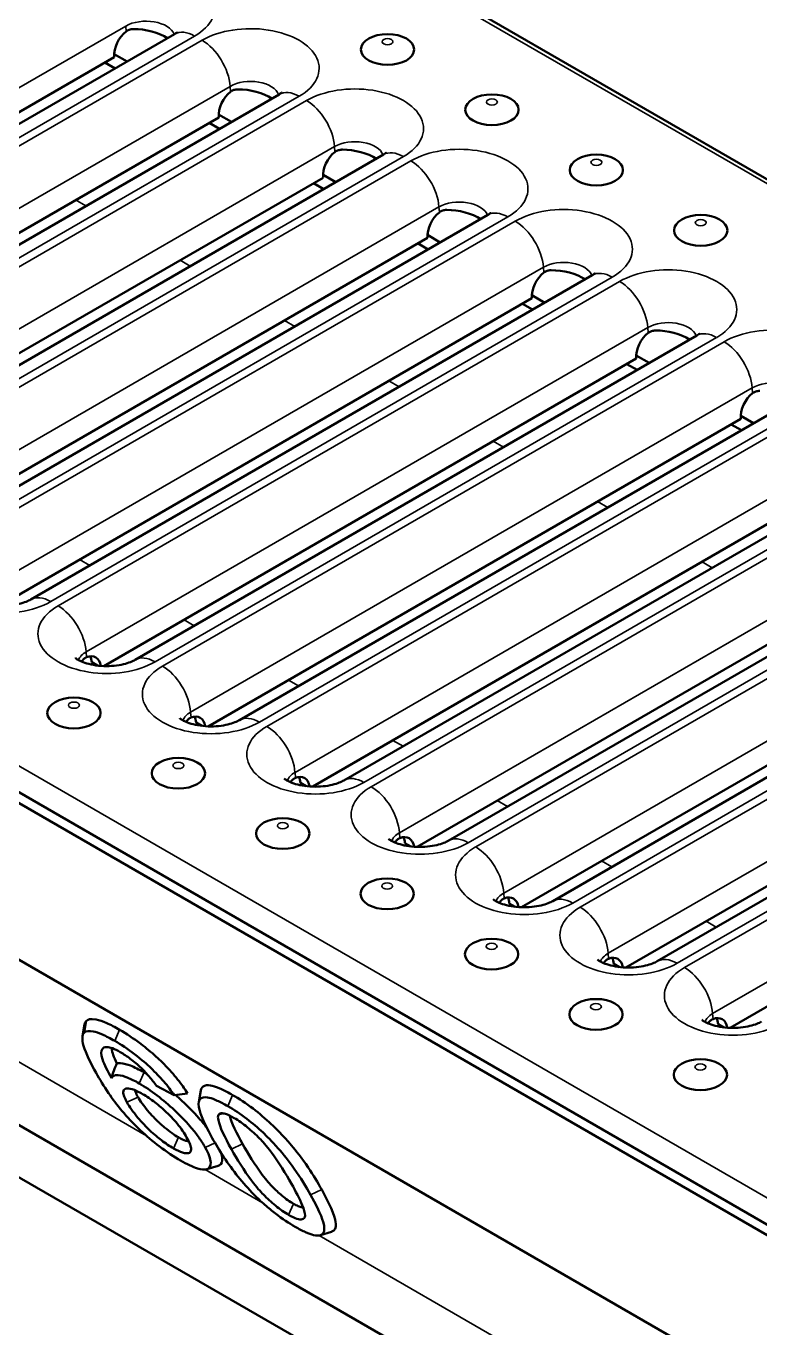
# Model space of a CAD drawing. Header units: millimetres. Extents: x 0 to 2181, y -65 to 1050.
# Drawn here: x 276.8 to 311.2, y 146.8 to 207.8 of the extents above; entities that cross this region are included whole.
import ezdxf

# ---------------------------------------------------------------- set-up
doc = ezdxf.new("R2010")
doc.units = ezdxf.units.MM
doc.header["$LTSCALE"] = 2.5
doc.layers.add('Sichtbar (ISO)', color=7, linetype='Continuous', lineweight=50)
doc.layers.add('Sichtbar schmal (ISO)', color=7, linetype='Continuous', lineweight=35)

msp = doc.modelspace()

# ---------------------------------------------------------------- linework, layer by layer
at = {"layer": 'Sichtbar (ISO)'}
for p, q in [((113.545, 314.953), (466.744, 111.033)), ((71.731, 290.09), (424.93, 86.17)), ((71.248, 289.865), (424.801, 85.741)), ((128.17, 249.653), (367.879, 111.257)), ((133.549, 238.79), (367.879, 103.5)), ((133.549, 236.341), (367.879, 101.051)), ((283.745, 207.454), (257.406, 192.247)), ((280.914, 206.374), (255.942, 191.956)), ((281.514, 206.166), (280.913, 206.513)), ((280.949, 205.84), (280.469, 206.117)), ((288.642, 204.627), (262.302, 189.42)), ((285.81, 203.546), (260.839, 189.129)), ((285.845, 203.012), (285.365, 203.29)), ((286.411, 203.339), (285.809, 203.686)), ((293.539, 201.8), (267.199, 186.593)), ((291.307, 200.512), (290.706, 200.859)), ((290.707, 200.719), (265.735, 186.302)), ((290.742, 200.185), (290.262, 200.462)), ((298.436, 198.973), (272.096, 183.766)), ((295.604, 197.892), (270.632, 183.475)), ((296.204, 197.685), (295.603, 198.032)), ((295.639, 197.358), (295.159, 197.635)), ((303.332, 196.146), (276.993, 180.939)), ((300.5, 195.065), (275.529, 180.648)), ((300.535, 194.531), (300.055, 194.808)), ((301.101, 194.857), (300.5, 195.205)), ((308.229, 193.319), (281.889, 178.112)), ((305.997, 192.03), (305.396, 192.377)), ((305.397, 192.238), (280.426, 177.821)), ((305.432, 191.704), (304.952, 191.981)), ((313.126, 190.492), (286.786, 175.284)), ((310.294, 189.411), (285.322, 174.994)), ((310.894, 189.203), (310.293, 189.55)), ((310.329, 188.877), (309.849, 189.154)), ((318.022, 187.665), (291.683, 172.457)), ((315.191, 186.584), (290.219, 172.166)), ((322.919, 184.837), (296.579, 169.63)), ((320.087, 183.757), (295.116, 169.339)), ((327.816, 182.01), (301.476, 166.803)), ((324.984, 180.93), (300.012, 166.512)), ((332.713, 179.183), (306.373, 163.976)), ((280.125, 177.843), (279.853, 178)), ((329.881, 178.102), (304.909, 163.685)), ((334.777, 175.275), (309.806, 160.858)), ((285.021, 175.016), (284.75, 175.173)), ((289.918, 172.189), (289.647, 172.346)), ((294.815, 169.362), (294.543, 169.519)), ((299.712, 166.535), (299.44, 166.692)), ((304.608, 163.708), (304.337, 163.865)), ((279.421, 160.465), (279.516, 161.007)), ((309.505, 160.881), (309.234, 161.037)), ((282.888, 158.145), (283.72, 157.702)), ((284.349, 157.786), (283.72, 157.702)), ((284.876, 157.372), (284.971, 157.913)), ((285.785, 154.392), (285.261, 154.226)), ((291.104, 151.296), (290.58, 151.131))]:
    msp.add_line(p, q, dxfattribs=at)
for centre, major_axis, ratio, start_param, end_param in [((281.621, 206.782), (0.427, 0.906), 0.625236, 0.858781, 2.30425), ((282.382, 207.105), (1.329, -0.278), 0.38606, 0.768439, 2.089253), ((286.517, 203.955), (0.427, 0.906), 0.625236, 0.858781, 2.30425), ((287.279, 204.278), (1.329, -0.278), 0.38606, 0.768439, 2.089253), ((291.414, 201.128), (0.427, 0.906), 0.625236, 0.858781, 2.30425), ((292.176, 201.451), (1.329, -0.278), 0.38606, 0.768439, 2.089253), ((296.311, 198.3), (0.427, 0.906), 0.625236, 0.858781, 2.30425), ((297.072, 198.624), (1.329, -0.278), 0.38606, 0.768439, 2.089253), ((301.208, 195.473), (0.427, 0.906), 0.625236, 0.858781, 2.30425), ((301.969, 195.797), (1.329, -0.278), 0.38606, 0.768439, 2.089253), ((306.866, 192.97), (1.329, -0.278), 0.38606, 0.768439, 2.089253), ((306.104, 192.646), (0.427, 0.906), 0.625236, 0.858781, 2.30425), ((311.001, 189.819), (0.427, 0.906), 0.625236, 0.858781, 2.30425), ((279.588, 177.337), (-0.427, -0.906), 0.625236, 2.404136, 3.749718), ((279.146, 177.592), (0.427, 0.906), 0.625236, 5.445842, 5.813139), ((284.484, 174.51), (-0.427, -0.906), 0.625236, 2.404136, 3.749718), ((284.043, 174.765), (0.427, 0.906), 0.625236, 5.445842, 5.813139), ((289.381, 171.683), (-0.427, -0.906), 0.625236, 2.404136, 3.749718), ((288.94, 171.938), (0.427, 0.906), 0.625236, 5.445842, 5.813139), ((294.278, 168.856), (-0.427, -0.906), 0.625236, 2.404136, 3.749718), ((293.836, 169.111), (0.427, 0.906), 0.625236, 5.445842, 5.813139), ((299.175, 166.028), (-0.427, -0.906), 0.625236, 2.404136, 3.749718), ((298.733, 166.283), (0.427, 0.906), 0.625236, 5.445842, 5.813139), ((304.071, 163.201), (-0.427, -0.906), 0.625236, 2.404136, 3.749718), ((303.63, 163.456), (0.427, 0.906), 0.625236, 5.445842, 5.813139), ((308.968, 160.374), (-0.427, -0.906), 0.625236, 2.404136, 3.749718), ((308.527, 160.629), (0.427, 0.906), 0.625236, 5.445842, 5.813139)]:
    msp.add_ellipse(centre, major_axis=major_axis, ratio=ratio, start_param=start_param, end_param=end_param, dxfattribs=at)
for centre in [(293.73, 206.731), (298.627, 203.904), (303.523, 201.077), (308.42, 198.249), (279.022, 175.622), (283.919, 172.795), (288.816, 169.968), (293.712, 167.141), (298.609, 164.314), (303.506, 161.487), (308.402, 158.66)]:
    msp.add_ellipse(centre, major_axis=(1.25, 0), ratio=0.57735, dxfattribs=at)
for points, knots in [([(281.471, 207.576), (281.502, 207.599), (281.535, 207.619), (281.626, 207.661), (281.688, 207.678), (281.773, 207.687), (281.795, 207.688), (281.817, 207.689)], [0.30707681, 0.30707681, 0.30707681, 0.30707681, 0.33370168, 0.33370168, 0.37738379, 0.37738379, 0.39202381, 0.39202381, 0.39202381, 0.39202381]), ([(283.87, 207.542), (283.87, 207.542), (283.87, 207.542), (283.869, 207.542), (283.86, 207.532), (283.819, 207.5), (283.787, 207.479), (283.745, 207.454)], [5.9925471, 5.9925471, 5.9925471, 5.9925471, 5.9937874, 5.9937874, 6.1384863, 6.1384863, 6.2831853, 6.2831853, 6.2831853, 6.2831853]), ([(286.368, 204.749), (286.372, 204.753), (286.377, 204.756), (286.387, 204.763), (286.393, 204.767), (286.408, 204.776), (286.417, 204.782), (286.446, 204.798), (286.466, 204.808), (286.54, 204.839), (286.597, 204.852), (286.674, 204.86), (286.694, 204.861), (286.714, 204.861)], [0, 0, 0, 0, 0.00408074, 0.00408074, 0.00866605, 0.00866605, 0.01635188, 0.01635188, 0.03189008, 0.03189008, 0.07280019, 0.07280019, 0.08630397, 0.08630397, 0.08630397, 0.08630397]), ([(288.766, 204.715), (288.766, 204.715), (288.766, 204.715), (288.766, 204.715), (288.757, 204.705), (288.715, 204.673), (288.684, 204.651), (288.642, 204.627)], [5.9925471, 5.9925471, 5.9925471, 5.9925471, 5.9937874, 5.9937874, 6.1384863, 6.1384863, 6.2831853, 6.2831853, 6.2831853, 6.2831853]), ([(291.264, 201.922), (291.269, 201.926), (291.274, 201.929), (291.284, 201.936), (291.29, 201.94), (291.304, 201.949), (291.314, 201.955), (291.343, 201.971), (291.362, 201.981), (291.437, 202.012), (291.493, 202.025), (291.571, 202.033), (291.591, 202.034), (291.61, 202.034)], [0, 0, 0, 0, 0.00408074, 0.00408074, 0.00866605, 0.00866605, 0.01635188, 0.01635188, 0.03189008, 0.03189008, 0.07280019, 0.07280019, 0.08630397, 0.08630397, 0.08630397, 0.08630397]), ([(293.663, 201.888), (293.663, 201.888), (293.663, 201.888), (293.663, 201.888), (293.653, 201.878), (293.612, 201.846), (293.581, 201.824), (293.539, 201.8)], [5.9925471, 5.9925471, 5.9925471, 5.9925471, 5.9937874, 5.9937874, 6.1384863, 6.1384863, 6.2831853, 6.2831853, 6.2831853, 6.2831853]), ([(296.161, 199.095), (296.166, 199.098), (296.171, 199.102), (296.181, 199.109), (296.186, 199.113), (296.201, 199.122), (296.21, 199.128), (296.239, 199.144), (296.259, 199.154), (296.333, 199.184), (296.39, 199.198), (296.468, 199.206), (296.487, 199.207), (296.507, 199.207)], [0, 0, 0, 0, 0.00408074, 0.00408074, 0.00866605, 0.00866605, 0.01635188, 0.01635188, 0.03189008, 0.03189008, 0.07280019, 0.07280019, 0.08630397, 0.08630397, 0.08630397, 0.08630397]), ([(298.56, 199.061), (298.56, 199.061), (298.56, 199.061), (298.56, 199.061), (298.55, 199.051), (298.509, 199.019), (298.477, 198.997), (298.436, 198.973)], [5.9925471, 5.9925471, 5.9925471, 5.9925471, 5.9937874, 5.9937874, 6.1384863, 6.1384863, 6.2831853, 6.2831853, 6.2831853, 6.2831853]), ([(301.058, 196.268), (301.063, 196.271), (301.067, 196.275), (301.078, 196.282), (301.083, 196.285), (301.098, 196.295), (301.107, 196.301), (301.136, 196.317), (301.156, 196.326), (301.23, 196.357), (301.287, 196.371), (301.365, 196.379), (301.384, 196.38), (301.404, 196.38)], [0, 0, 0, 0, 0.00408074, 0.00408074, 0.00866605, 0.00866605, 0.01635188, 0.01635188, 0.03189008, 0.03189008, 0.07280019, 0.07280019, 0.08630397, 0.08630397, 0.08630397, 0.08630397]), ([(303.456, 196.234), (303.456, 196.234), (303.456, 196.234), (303.456, 196.234), (303.447, 196.224), (303.406, 196.192), (303.374, 196.17), (303.332, 196.146)], [5.9925471, 5.9925471, 5.9925471, 5.9925471, 5.9937874, 5.9937874, 6.1384863, 6.1384863, 6.2831853, 6.2831853, 6.2831853, 6.2831853]), ([(305.955, 193.441), (305.959, 193.444), (305.964, 193.448), (305.974, 193.455), (305.98, 193.458), (305.994, 193.468), (306.004, 193.473), (306.033, 193.49), (306.053, 193.499), (306.127, 193.53), (306.183, 193.544), (306.261, 193.552), (306.281, 193.553), (306.3, 193.553)], [0, 0, 0, 0, 0.00408074, 0.00408074, 0.00866605, 0.00866605, 0.01635188, 0.01635188, 0.03189008, 0.03189008, 0.07280019, 0.07280019, 0.08630397, 0.08630397, 0.08630397, 0.08630397]), ([(308.353, 193.407), (308.353, 193.407), (308.353, 193.407), (308.353, 193.407), (308.343, 193.397), (308.302, 193.365), (308.271, 193.343), (308.229, 193.319)], [5.9925471, 5.9925471, 5.9925471, 5.9925471, 5.9937874, 5.9937874, 6.1384863, 6.1384863, 6.2831853, 6.2831853, 6.2831853, 6.2831853]), ([(310.851, 190.614), (310.856, 190.617), (310.861, 190.621), (310.871, 190.628), (310.876, 190.631), (310.891, 190.641), (310.901, 190.646), (310.929, 190.663), (310.949, 190.672), (311.023, 190.703), (311.08, 190.717), (311.158, 190.725), (311.178, 190.726), (311.197, 190.726)], [0, 0, 0, 0, 0.00408074, 0.00408074, 0.00866605, 0.00866605, 0.01635188, 0.01635188, 0.03189008, 0.03189008, 0.07280019, 0.07280019, 0.08630397, 0.08630397, 0.08630397, 0.08630397]), ([(276.993, 180.939), (276.938, 180.907), (276.865, 180.871), (276.683, 180.8), (276.571, 180.765), (276.315, 180.703), (276.167, 180.679), (275.854, 180.647), (275.686, 180.642), (275.355, 180.654), (275.19, 180.672), (274.89, 180.725), (274.754, 180.76), (274.527, 180.835), (274.435, 180.876), (274.298, 180.947), (274.251, 180.979), (274.202, 181.016), (274.192, 181.027), (274.192, 181.027)], [0, 0, 0, 0, 0.189046, 0.189046, 0.393778, 0.393778, 0.61517, 0.61517, 0.847919, 0.847919, 1.083014, 1.083014, 1.310252, 1.310252, 1.521235, 1.521235, 1.713942, 1.713942, 1.861435, 1.861435, 1.861435, 1.861435]), ([(281.889, 178.112), (281.834, 178.08), (281.762, 178.044), (281.58, 177.973), (281.468, 177.937), (281.211, 177.876), (281.064, 177.851), (280.75, 177.82), (280.583, 177.815), (280.251, 177.827), (280.087, 177.844), (279.787, 177.898), (279.651, 177.933), (279.424, 178.008), (279.331, 178.049), (279.195, 178.12), (279.148, 178.152), (279.099, 178.189), (279.089, 178.2), (279.089, 178.2)], [0, 0, 0, 0, 0.189046, 0.189046, 0.393778, 0.393778, 0.61517, 0.61517, 0.847919, 0.847919, 1.083014, 1.083014, 1.310252, 1.310252, 1.521235, 1.521235, 1.713942, 1.713942, 1.861435, 1.861435, 1.861435, 1.861435]), ([(279.383, 178.028), (279.399, 178.053), (279.416, 178.077), (279.469, 178.14), (279.508, 178.174), (279.561, 178.206), (279.57, 178.212), (279.586, 178.22), (279.591, 178.223), (279.6, 178.227), (279.603, 178.228), (279.609, 178.231), (279.612, 178.232), (279.615, 178.234)], [0.0078644, 0.0078644, 0.0078644, 0.0078644, 0.02938975, 0.02938975, 0.06890596, 0.06890596, 0.07769372, 0.07769372, 0.08251673, 0.08251673, 0.08509365, 0.08509365, 0.08756849, 0.08756849, 0.08756849, 0.08756849]), ([(286.786, 175.284), (286.731, 175.253), (286.658, 175.217), (286.476, 175.146), (286.365, 175.11), (286.108, 175.049), (285.961, 175.024), (285.647, 174.993), (285.48, 174.988), (285.148, 175), (284.984, 175.017), (284.684, 175.07), (284.547, 175.105), (284.321, 175.181), (284.228, 175.221), (284.092, 175.293), (284.044, 175.324), (283.996, 175.362), (283.986, 175.372), (283.986, 175.372)], [0, 0, 0, 0, 0.189046, 0.189046, 0.393778, 0.393778, 0.61517, 0.61517, 0.847919, 0.847919, 1.083014, 1.083014, 1.310252, 1.310252, 1.521235, 1.521235, 1.713942, 1.713942, 1.861435, 1.861435, 1.861435, 1.861435]), ([(284.28, 175.201), (284.296, 175.226), (284.313, 175.25), (284.365, 175.312), (284.404, 175.346), (284.457, 175.379), (284.467, 175.385), (284.483, 175.393), (284.488, 175.396), (284.497, 175.4), (284.5, 175.401), (284.506, 175.404), (284.509, 175.405), (284.512, 175.406)], [0.0078644, 0.0078644, 0.0078644, 0.0078644, 0.02938975, 0.02938975, 0.06890596, 0.06890596, 0.07769372, 0.07769372, 0.08251673, 0.08251673, 0.08509365, 0.08509365, 0.08756849, 0.08756849, 0.08756849, 0.08756849]), ([(291.683, 172.457), (291.628, 172.426), (291.555, 172.39), (291.373, 172.319), (291.261, 172.283), (291.005, 172.222), (290.858, 172.197), (290.544, 172.166), (290.376, 172.161), (290.045, 172.173), (289.88, 172.19), (289.581, 172.243), (289.444, 172.278), (289.218, 172.354), (289.125, 172.394), (288.988, 172.466), (288.941, 172.497), (288.892, 172.535), (288.882, 172.545), (288.882, 172.545)], [0, 0, 0, 0, 0.189046, 0.189046, 0.393778, 0.393778, 0.61517, 0.61517, 0.847919, 0.847919, 1.083014, 1.083014, 1.310252, 1.310252, 1.521235, 1.521235, 1.713942, 1.713942, 1.861435, 1.861435, 1.861435, 1.861435]), ([(289.177, 172.374), (289.192, 172.399), (289.209, 172.423), (289.262, 172.485), (289.301, 172.519), (289.354, 172.552), (289.364, 172.558), (289.379, 172.566), (289.385, 172.569), (289.393, 172.573), (289.396, 172.574), (289.402, 172.577), (289.405, 172.578), (289.408, 172.579)], [0.0078644, 0.0078644, 0.0078644, 0.0078644, 0.02938975, 0.02938975, 0.06890596, 0.06890596, 0.07769372, 0.07769372, 0.08251673, 0.08251673, 0.08509365, 0.08509365, 0.08756849, 0.08756849, 0.08756849, 0.08756849]), ([(296.579, 169.63), (296.525, 169.599), (296.452, 169.563), (296.27, 169.492), (296.158, 169.456), (295.901, 169.395), (295.754, 169.37), (295.441, 169.339), (295.273, 169.334), (294.941, 169.346), (294.777, 169.363), (294.477, 169.416), (294.341, 169.451), (294.114, 169.527), (294.021, 169.567), (293.885, 169.639), (293.838, 169.67), (293.789, 169.708), (293.779, 169.718), (293.779, 169.718)], [0, 0, 0, 0, 0.189046, 0.189046, 0.393778, 0.393778, 0.61517, 0.61517, 0.847919, 0.847919, 1.083014, 1.083014, 1.310252, 1.310252, 1.521235, 1.521235, 1.713942, 1.713942, 1.861435, 1.861435, 1.861435, 1.861435]), ([(294.073, 169.547), (294.089, 169.572), (294.106, 169.596), (294.159, 169.658), (294.198, 169.692), (294.251, 169.725), (294.261, 169.731), (294.276, 169.739), (294.282, 169.742), (294.29, 169.746), (294.293, 169.747), (294.299, 169.75), (294.302, 169.751), (294.305, 169.752)], [0.0078644, 0.0078644, 0.0078644, 0.0078644, 0.02938975, 0.02938975, 0.06890596, 0.06890596, 0.07769372, 0.07769372, 0.08251673, 0.08251673, 0.08509365, 0.08509365, 0.08756849, 0.08756849, 0.08756849, 0.08756849]), ([(301.476, 166.803), (301.421, 166.771), (301.349, 166.736), (301.167, 166.664), (301.055, 166.629), (300.798, 166.568), (300.651, 166.543), (300.337, 166.512), (300.17, 166.506), (299.838, 166.518), (299.674, 166.536), (299.374, 166.589), (299.238, 166.624), (299.011, 166.7), (298.918, 166.74), (298.782, 166.811), (298.735, 166.843), (298.686, 166.881), (298.676, 166.891), (298.676, 166.891)], [0, 0, 0, 0, 0.189046, 0.189046, 0.393778, 0.393778, 0.61517, 0.61517, 0.847919, 0.847919, 1.083014, 1.083014, 1.310252, 1.310252, 1.521235, 1.521235, 1.713942, 1.713942, 1.861435, 1.861435, 1.861435, 1.861435]), ([(298.97, 166.72), (298.986, 166.745), (299.003, 166.769), (299.056, 166.831), (299.095, 166.865), (299.147, 166.898), (299.157, 166.904), (299.173, 166.912), (299.178, 166.914), (299.187, 166.919), (299.19, 166.92), (299.196, 166.923), (299.199, 166.924), (299.202, 166.925)], [0.0078644, 0.0078644, 0.0078644, 0.0078644, 0.02938975, 0.02938975, 0.06890596, 0.06890596, 0.07769372, 0.07769372, 0.08251673, 0.08251673, 0.08509365, 0.08509365, 0.08756849, 0.08756849, 0.08756849, 0.08756849]), ([(306.373, 163.976), (306.318, 163.944), (306.245, 163.909), (306.063, 163.837), (305.952, 163.802), (305.695, 163.741), (305.548, 163.716), (305.234, 163.685), (305.067, 163.679), (304.735, 163.691), (304.571, 163.709), (304.271, 163.762), (304.134, 163.797), (303.908, 163.873), (303.815, 163.913), (303.678, 163.984), (303.631, 164.016), (303.582, 164.054), (303.573, 164.064), (303.573, 164.064)], [0, 0, 0, 0, 0.189046, 0.189046, 0.393778, 0.393778, 0.61517, 0.61517, 0.847919, 0.847919, 1.083014, 1.083014, 1.310252, 1.310252, 1.521235, 1.521235, 1.713942, 1.713942, 1.861435, 1.861435, 1.861435, 1.861435]), ([(303.867, 163.893), (303.882, 163.918), (303.9, 163.941), (303.952, 164.004), (303.991, 164.038), (304.044, 164.071), (304.054, 164.076), (304.069, 164.085), (304.075, 164.087), (304.084, 164.091), (304.087, 164.093), (304.093, 164.095), (304.095, 164.097), (304.098, 164.098)], [0.0078644, 0.0078644, 0.0078644, 0.0078644, 0.02938975, 0.02938975, 0.06890596, 0.06890596, 0.07769372, 0.07769372, 0.08251673, 0.08251673, 0.08509365, 0.08509365, 0.08756849, 0.08756849, 0.08756849, 0.08756849]), ([(279.614, 161.192), (279.659, 161.229), (279.769, 161.307), (280.203, 161.22), (280.372, 161.162), (280.748, 160.995), (280.951, 160.889), (281.163, 160.766)], [0.0054329, 0.0054329, 0.0054329, 0.0054329, 0.1189817, 0.1189817, 0.1754978, 0.1754978, 0.2310147, 0.2310147, 0.2310147, 0.2310147]), ([(311.27, 161.149), (311.215, 161.117), (311.142, 161.081), (310.96, 161.01), (310.848, 160.975), (310.592, 160.914), (310.444, 160.889), (310.131, 160.858), (309.963, 160.852), (309.632, 160.864), (309.467, 160.882), (309.167, 160.935), (309.031, 160.97), (308.804, 161.046), (308.712, 161.086), (308.575, 161.157), (308.528, 161.189), (308.479, 161.227), (308.469, 161.237), (308.469, 161.237)], [0, 0, 0, 0, 0.189046, 0.189046, 0.393778, 0.393778, 0.61517, 0.61517, 0.847919, 0.847919, 1.083014, 1.083014, 1.310252, 1.310252, 1.521235, 1.521235, 1.713942, 1.713942, 1.861435, 1.861435, 1.861435, 1.861435]), ([(308.764, 161.065), (308.779, 161.091), (308.796, 161.114), (308.849, 161.177), (308.888, 161.211), (308.941, 161.244), (308.951, 161.249), (308.966, 161.257), (308.972, 161.26), (308.98, 161.264), (308.983, 161.266), (308.989, 161.268), (308.992, 161.27), (308.995, 161.271)], [0.0078644, 0.0078644, 0.0078644, 0.0078644, 0.02938975, 0.02938975, 0.06890596, 0.06890596, 0.07769372, 0.07769372, 0.08251673, 0.08251673, 0.08509365, 0.08509365, 0.08756849, 0.08756849, 0.08756849, 0.08756849]), ([(279.512, 160.637), (279.45, 160.586), (279.421, 160.506), (279.408, 160.298), (279.431, 160.163), (279.578, 159.657), (279.805, 159.196), (280.061, 158.74)], [-0.8739247, -0.8739247, -0.8739247, -0.8739247, -0.6952822, -0.6952822, -0.493552, -0.493552, 0, 0, 0, 0]), ([(280.935, 160.243), (280.733, 160.36), (280.54, 160.461), (280.198, 160.612), (280.05, 160.663), (279.729, 160.728), (279.595, 160.707), (279.512, 160.637)], [-0.576572, -0.576572, -0.576572, -0.576572, -0.4049259, -0.4049259, -0.244789, -0.244789, 0, 0, 0, 0]), ([(281.163, 160.766), (281.479, 160.584), (281.813, 160.366), (282.403, 159.919), (282.644, 159.719), (283.052, 159.348), (283.275, 159.135), (283.731, 158.637), (283.917, 158.407), (284.14, 158.098), (284.189, 158.027), (284.349, 157.786)], [0, 0, 0, 0, 0.2682304, 0.2682304, 0.4592504, 0.4592504, 0.5999858, 0.5999858, 0.7290402, 0.7290402, 0.781816, 0.781816, 0.781816, 0.781816]), ([(280.776, 158.504), (280.608, 158.808), (280.445, 159.133), (280.277, 159.64), (280.293, 159.762), (280.378, 159.917), (280.451, 159.957), (280.568, 159.955)], [-0.5979709, -0.5979709, -0.5979709, -0.5979709, -0.390678, -0.390678, -0.1797177, -0.1797177, 0, 0, 0, 0]), ([(280.568, 159.955), (280.637, 159.956), (280.724, 159.937), (280.938, 159.855), (281.061, 159.794), (281.194, 159.717)], [-0.2214438, -0.2214438, -0.2214438, -0.2214438, -0.1124355, -0.1124355, 0, 0, 0, 0]), ([(283.72, 157.702), (283.585, 157.904), (283.425, 158.119), (283.052, 158.555), (282.852, 158.765), (282.462, 159.133), (282.203, 159.368), (281.54, 159.871), (281.229, 160.074), (280.935, 160.243)], [-1.257283, -1.257283, -1.257283, -1.257283, -0.871218, -0.871218, -0.514698, -0.514698, -0.249391, -0.249391, 0, 0, 0, 0]), ([(280.794, 159.909), (280.795, 159.793), (280.835, 159.668), (280.903, 159.475), (280.965, 159.333), (281.037, 159.185)], [0.1817919, 0.1817919, 0.1817919, 0.1817919, 0.3002226, 0.3002226, 0.513102, 0.513102, 0.513102, 0.513102]), ([(282.23, 158.922), (282.068, 159.076), (281.9, 159.223), (281.562, 159.484), (281.405, 159.591), (281.233, 159.694), (281.213, 159.706), (281.194, 159.717)], [0, 0, 0, 0, 0.1360003, 0.1360003, 0.2625072, 0.2625072, 0.279099, 0.279099, 0.279099, 0.279099]), ([(280.061, 158.74), (280.227, 158.443), (280.421, 158.124), (280.827, 157.53), (281.04, 157.244), (281.51, 156.683), (281.774, 156.397), (282.415, 155.795), (282.713, 155.54), (283.37, 155.039), (283.705, 154.819), (284.024, 154.634)], [-1.508305, -1.508305, -1.508305, -1.508305, -1.118982, -1.118982, -0.802567, -0.802567, -0.510305, -0.510305, -0.270779, -0.270779, 0, 0, 0, 0]), ([(281.037, 159.185), (281.084, 159.2), (281.139, 159.205), (281.356, 159.195), (281.535, 159.137), (281.865, 159.011), (282.077, 158.907), (282.309, 158.773)], [0.1585464, 0.1585464, 0.1585464, 0.1585464, 0.2545499, 0.2545499, 0.4809202, 0.4809202, 0.7916759, 0.7916759, 0.7916759, 0.7916759]), ([(282.23, 158.922), (282.348, 158.807), (282.457, 158.686), (282.675, 158.429), (282.788, 158.281), (282.888, 158.145)], [-0.2298266, -0.2298266, -0.2298266, -0.2298266, -0.1294777, -0.1294777, 0, 0, 0, 0]), ([(282.081, 158.25), (281.878, 158.368), (281.692, 158.46), (281.395, 158.576), (281.224, 158.633), (280.921, 158.65), (280.826, 158.598), (280.776, 158.504)], [-0.7224485, -0.7224485, -0.7224485, -0.7224485, -0.44544, -0.44544, -0.2339632, -0.2339632, 0, 0, 0, 0]), ([(285.179, 155.248), (285.098, 155.391), (285.003, 155.544), (284.783, 155.855), (284.663, 156.01), (284.359, 156.37), (284.106, 156.649), (283.475, 157.239), (283.205, 157.47), (282.634, 157.907), (282.351, 158.094), (282.081, 158.25)], [-1.26953, -1.26953, -1.26953, -1.26953, -1.000761, -1.000761, -0.751111, -0.751111, -0.444395, -0.444395, -0.228945, -0.228945, 0, 0, 0, 0]), ([(284.971, 157.913), (284.991, 158.023), (285.046, 158.104), (285.264, 158.183), (285.405, 158.162), (285.635, 158.107), (285.783, 158.052), (286.108, 157.903), (286.281, 157.811), (286.461, 157.707)], [1.243041, 1.243041, 1.243041, 1.243041, 1.82013, 1.82013, 2.460371, 2.460371, 3.278417, 3.278417, 4.077249, 4.077249, 4.077249, 4.077249]), ([(281.505, 157.366), (281.451, 157.462), (281.407, 157.553), (281.349, 157.71), (281.334, 157.776), (281.332, 157.935), (281.382, 157.984), (281.523, 158.027), (281.621, 158.021), (281.89, 157.939), (282.055, 157.86), (282.24, 157.753)], [-0.6050956, -0.6050956, -0.6050956, -0.6050956, -0.5216972, -0.5216972, -0.4445584, -0.4445584, -0.3021737, -0.3021737, -0.1565756, -0.1565756, 0, 0, 0, 0]), ([(281.887, 157.932), (281.893, 157.906), (281.902, 157.878), (281.94, 157.777), (281.979, 157.696), (282.027, 157.611)], [0.5025109, 0.5025109, 0.5025109, 0.5025109, 0.5608538, 0.5608538, 0.7070979, 0.7070979, 0.7070979, 0.7070979]), ([(282.027, 157.611), (282.134, 157.419), (282.285, 157.208), (282.667, 156.753), (282.836, 156.58), (283.025, 156.402), (283.076, 156.355), (283.176, 156.267), (283.224, 156.226), (283.39, 156.089), (283.51, 155.997), (283.729, 155.842), (283.825, 155.781), (283.918, 155.727)], [0, 0, 0, 0, 0.2072815, 0.2072815, 0.4087722, 0.4087722, 0.481648, 0.481648, 0.5483485, 0.5483485, 0.7183675, 0.7183675, 0.861801, 0.861801, 0.861801, 0.861801]), ([(282.24, 157.753), (282.335, 157.698), (282.434, 157.637), (282.632, 157.503), (282.73, 157.433), (283.015, 157.214), (283.195, 157.059), (283.506, 156.763), (283.683, 156.584), (284.055, 156.133), (284.199, 155.917), (284.308, 155.722)], [-0.91955, -0.91955, -0.91955, -0.91955, -0.7821516, -0.7821516, -0.651918, -0.651918, -0.4068504, -0.4068504, -0.210564, -0.210564, 0, 0, 0, 0]), ([(283.778, 157.709), (283.885, 157.617), (283.99, 157.522), (284.351, 157.187), (284.623, 156.917), (285.018, 156.468), (285.143, 156.314), (285.256, 156.165)], [0.3932983, 0.3932983, 0.3932983, 0.3932983, 0.4791345, 0.4791345, 0.6906745, 0.6906745, 0.805708, 0.805708, 0.805708, 0.805708]), ([(286.233, 157.185), (286.062, 157.283), (285.897, 157.371), (285.606, 157.503), (285.479, 157.55), (285.273, 157.601), (285.105, 157.63), (284.876, 157.487), (284.851, 157.337), (284.907, 156.962), (285.009, 156.585), (285.512, 155.687)], [-5.378926, -5.378926, -5.378926, -5.378926, -4.115446, -4.115446, -2.953495, -2.953495, -1.959092, -1.959092, -0.972698, -0.972698, 0, 0, 0, 0]), ([(286.461, 157.707), (286.766, 157.531), (287.088, 157.32), (287.714, 156.847), (288.004, 156.602), (288.469, 156.167), (288.809, 155.834), (289.433, 155.094), (289.701, 154.765), (290.247, 153.954), (290.462, 153.593), (290.642, 153.271)], [0, 0, 0, 0, 0.259285, 0.259285, 0.4870012, 0.4870012, 0.6445827, 0.6445827, 0.7255426, 0.7255426, 0.7881005, 0.7881005, 0.7881005, 0.7881005]), ([(283.69, 155.204), (283.601, 155.256), (283.509, 155.314), (283.318, 155.444), (283.221, 155.515), (282.98, 155.701), (282.784, 155.86), (282.413, 156.211), (282.222, 156.406), (281.792, 156.918), (281.625, 157.153), (281.505, 157.366)], [-1.193828, -1.193828, -1.193828, -1.193828, -0.982288, -0.982288, -0.769273, -0.769273, -0.45896, -0.45896, -0.230622, -0.230622, 0, 0, 0, 0]), ([(290.121, 153.026), (289.915, 153.394), (289.651, 153.836), (289.109, 154.599), (288.836, 154.935), (288.295, 155.552), (288.048, 155.794), (287.647, 156.171), (287.391, 156.388), (286.82, 156.822), (286.519, 157.02), (286.233, 157.185)], [-0.7939434, -0.7939434, -0.7939434, -0.7939434, -0.6742145, -0.6742145, -0.5742137, -0.5742137, -0.4436016, -0.4436016, -0.2424227, -0.2424227, 0, 0, 0, 0]), ([(286.407, 155.17), (286.095, 155.726), (285.857, 156.219), (285.772, 156.628), (285.768, 156.725), (285.806, 156.783)], [-0.6042532, -0.6042532, -0.6042532, -0.6042532, -0.155519, -0.155519, 0, 0, 0, 0]), ([(285.806, 156.783), (285.831, 156.819), (285.869, 156.843), (285.978, 156.856), (286.045, 156.847), (286.243, 156.786), (286.383, 156.718), (286.537, 156.629)], [-0.3208671, -0.3208671, -0.3208671, -0.3208671, -0.2227668, -0.2227668, -0.1309342, -0.1309342, 0, 0, 0, 0]), ([(286.537, 156.629), (286.636, 156.572), (286.739, 156.506), (286.951, 156.358), (287.056, 156.278), (287.361, 156.027), (287.55, 155.85), (287.862, 155.534), (288.043, 155.341), (288.635, 154.552), (288.958, 154.02), (289.226, 153.543)], [-1.836988, -1.836988, -1.836988, -1.836988, -1.586167, -1.586167, -1.339823, -1.339823, -0.874639, -0.874639, -0.517225, -0.517225, 0, 0, 0, 0]), ([(284.308, 155.722), (284.373, 155.605), (284.428, 155.494), (284.498, 155.306), (284.517, 155.226), (284.517, 155.04), (284.452, 155), (284.326, 154.964), (284.237, 154.969), (283.997, 155.042), (283.852, 155.111), (283.69, 155.204)], [-0.526421, -0.526421, -0.526421, -0.526421, -0.4547928, -0.4547928, -0.3903395, -0.3903395, -0.2701374, -0.2701374, -0.1375933, -0.1375933, 0, 0, 0, 0]), ([(283.918, 155.727), (284.053, 155.649), (284.173, 155.592), (284.324, 155.546), (284.367, 155.537), (284.405, 155.534)], [0, 0, 0, 0, 0.114107, 0.114107, 0.1697453, 0.1697453, 0.1697453, 0.1697453]), ([(285.512, 155.687), (285.837, 155.107), (286.236, 154.483), (286.943, 153.6), (287.193, 153.313), (287.477, 153.026)], [-0.8053242, -0.8053242, -0.8053242, -0.8053242, -0.2498618, -0.2498618, 0, 0, 0, 0]), ([(284.024, 154.634), (284.321, 154.463), (284.589, 154.335), (284.972, 154.217), (285.148, 154.185), (285.425, 154.285), (285.44, 154.436), (285.429, 154.722), (285.34, 154.961), (285.179, 155.248)], [-0.8233595, -0.8233595, -0.8233595, -0.8233595, -0.6251175, -0.6251175, -0.4845339, -0.4845339, -0.3108504, -0.3108504, 0, 0, 0, 0]), ([(289.091, 152.087), (288.993, 152.143), (288.891, 152.208), (288.682, 152.355), (288.578, 152.434), (288.274, 152.684), (288.084, 152.862), (287.771, 153.179), (287.59, 153.372), (286.998, 154.161), (286.675, 154.692), (286.407, 155.17)], [-1.825561, -1.825561, -1.825561, -1.825561, -1.579556, -1.579556, -1.337418, -1.337418, -0.874579, -0.874579, -0.517225, -0.517225, 0, 0, 0, 0]), ([(286.929, 155.415), (287.173, 154.979), (287.498, 154.438), (288.064, 153.687), (288.219, 153.522), (288.473, 153.264), (288.621, 153.124), (288.868, 152.918), (288.959, 152.847), (289.144, 152.716), (289.233, 152.659), (289.318, 152.609)], [0, 0, 0, 0, 0.472099, 0.472099, 0.7599, 0.7599, 1.095538, 1.095538, 1.295067, 1.295067, 1.496185, 1.496185, 1.496185, 1.496185]), ([(285.927, 154.992), (285.956, 154.898), (285.973, 154.812), (285.983, 154.591), (285.946, 154.476), (285.824, 154.407), (285.805, 154.398), (285.785, 154.392)], [0.2016028, 0.2016028, 0.2016028, 0.2016028, 0.330957, 0.330957, 0.5742253, 0.5742253, 0.6159775, 0.6159775, 0.6159775, 0.6159775]), ([(289.226, 153.543), (289.415, 153.206), (289.607, 152.84), (289.808, 152.354), (289.864, 152.178), (289.861, 151.936), (289.793, 151.904), (289.668, 151.87), (289.585, 151.874), (289.366, 151.941), (289.237, 152.002), (289.091, 152.087)], [-0.6756278, -0.6756278, -0.6756278, -0.6756278, -0.4906579, -0.4906579, -0.373238, -0.373238, -0.2466314, -0.2466314, -0.1239675, -0.1239675, 0, 0, 0, 0]), ([(290.642, 153.271), (291.173, 152.324), (291.293, 151.896), (291.311, 151.483), (291.259, 151.354), (291.114, 151.3), (291.109, 151.298), (291.104, 151.296)], [0, 0, 0, 0, 1.025637, 1.025637, 1.801942, 1.801942, 1.830548, 1.830548, 1.830548, 1.830548]), ([(287.477, 153.026), (287.633, 152.87), (287.797, 152.715), (288.135, 152.418), (288.304, 152.279), (288.798, 151.902), (289.109, 151.699), (289.403, 151.529)], [-0.519935, -0.519935, -0.519935, -0.519935, -0.3831527, -0.3831527, -0.2497211, -0.2497211, 0, 0, 0, 0]), ([(289.403, 151.529), (289.573, 151.431), (289.736, 151.345), (290.026, 151.214), (290.152, 151.167), (290.356, 151.117), (290.527, 151.086), (290.756, 151.232), (290.781, 151.381), (290.723, 151.761), (290.616, 152.143), (290.121, 153.026)], [-5.220127, -5.220127, -5.220127, -5.220127, -3.993818, -3.993818, -2.861152, -2.861152, -1.897721, -1.897721, -0.956443, -0.956443, 0, 0, 0, 0]), ([(289.318, 152.609), (289.397, 152.564), (289.47, 152.526), (289.604, 152.47), (289.662, 152.452), (289.734, 152.441), (289.753, 152.439), (289.771, 152.439)], [0, 0, 0, 0, 0.066466, 0.066466, 0.1327415, 0.1327415, 0.1604089, 0.1604089, 0.1604089, 0.1604089])]:
    msp.add_open_spline(points, degree=3, knots=knots, dxfattribs=at)
for points in [[(279.516, 161.007), (279.53, 161.084), (279.561, 161.148), (279.614, 161.192)], [(281.037, 159.185), (280.927, 158.963), (280.84, 158.736), (280.776, 158.504)], [(282.309, 158.773), (282.357, 158.746), (282.404, 158.718), (282.452, 158.688)], [(286.33, 156.74), (286.391, 156.423), (286.668, 155.88), (286.929, 155.415)]]:
    msp.add_open_spline(points, degree=3, dxfattribs=at)
at = {"layer": 'Sichtbar schmal (ISO)'}
for p, q in [((466.432, 111.002), (113.232, 314.922)), ((72.043, 291.141), (425.243, 87.221)), ((255.113, 192.622), (281.453, 207.829)), ((281.453, 207.829), (281.471, 207.576)), ((258.343, 192.154), (284.683, 207.362)), ((285.029, 207.162), (258.689, 191.954)), ((260.01, 189.795), (286.349, 205.002)), ((263.24, 189.327), (289.579, 204.534)), ((286.349, 205.002), (286.368, 204.749)), ((289.926, 204.334), (263.586, 189.127)), ((264.906, 186.968), (291.246, 202.175)), ((291.246, 202.175), (291.264, 201.922)), ((268.136, 186.5), (294.476, 201.707)), ((294.822, 201.507), (268.483, 186.3)), ((279.101, 199.673), (279.581, 199.396)), ((269.803, 184.141), (296.143, 199.348)), ((296.143, 199.348), (296.161, 199.095)), ((273.033, 183.673), (299.373, 198.88)), ((299.719, 198.68), (273.379, 183.473)), ((283.997, 196.846), (284.477, 196.569)), ((274.7, 181.314), (301.039, 196.521)), ((277.93, 180.846), (304.269, 196.053)), ((301.039, 196.521), (301.058, 196.268)), ((304.616, 195.853), (278.276, 180.646)), ((279.596, 178.486), (305.936, 193.694)), ((288.894, 194.018), (289.374, 193.741)), ((305.936, 193.694), (305.955, 193.441)), ((282.826, 178.019), (309.166, 193.226)), ((309.512, 193.026), (283.173, 177.819)), ((293.791, 191.191), (294.271, 190.914)), ((284.493, 175.659), (310.833, 190.867)), ((310.833, 190.867), (310.851, 190.614)), ((287.723, 175.192), (314.063, 190.399)), ((314.409, 190.199), (288.069, 174.992)), ((289.39, 172.832), (315.73, 188.039)), ((298.688, 188.364), (299.168, 188.087)), ((292.62, 172.364), (318.96, 187.572)), ((319.306, 187.372), (292.966, 172.164)), ((294.287, 170.005), (320.626, 185.212)), ((303.584, 185.537), (304.064, 185.26)), ((297.517, 169.537), (323.856, 184.745)), ((324.203, 184.545), (297.863, 169.337)), ((279.287, 182.818), (279.767, 182.541)), ((308.481, 182.71), (308.961, 182.433)), ((299.183, 167.178), (325.523, 182.385)), ((302.413, 166.71), (328.753, 181.917)), ((329.099, 181.717), (302.76, 166.51)), ((284.184, 179.991), (284.664, 179.713)), ((304.08, 164.351), (330.42, 179.558)), ((307.31, 163.883), (333.65, 179.09)), ((333.996, 178.89), (307.656, 163.683)), ((279.596, 178.486), (279.615, 178.234)), ((289.081, 177.163), (289.561, 176.886)), ((308.977, 161.524), (335.316, 176.731)), ((284.493, 175.659), (284.512, 175.406)), ((293.977, 174.336), (294.457, 174.059)), ((289.39, 172.832), (289.408, 172.579)), ((298.874, 171.509), (299.354, 171.232)), ((294.287, 170.005), (294.305, 169.752)), ((303.771, 168.682), (304.251, 168.405)), ((263.38, 166.791), (282.422, 155.797)), ((299.183, 167.178), (299.202, 166.925)), ((308.668, 165.855), (309.147, 165.578)), ((304.08, 164.351), (304.098, 164.098)), ((279.614, 161.192), (279.512, 160.637)), ((308.977, 161.524), (308.995, 161.271)), ((281.163, 160.766), (280.935, 160.243)), ((282.309, 158.773), (282.081, 158.25)), ((282.027, 157.611), (281.505, 157.366)), ((286.461, 157.707), (286.233, 157.185)), ((283.918, 155.727), (283.69, 155.204)), ((285.64, 155.464), (285.179, 155.248)), ((286.929, 155.415), (286.407, 155.17)), ((285.171, 154.21), (287.871, 152.651)), ((290.642, 153.271), (290.121, 153.026)), ((289.318, 152.609), (289.091, 152.087)), ((290.526, 151.118), (367.879, 106.458))]:
    msp.add_line(p, q, dxfattribs=at)
for centre, major_axis, start_param, end_param in [((282.407, 208.675), (3.218, 0), 5.497787, 8.63938), ((282.407, 207.278), (1.35, 0), 0.214122, 2.356194), ((284.683, 205.831), (-0.937, 1.623), 5.497787, 6.283185), ((287.304, 205.848), (3.218, 0), 5.497787, 8.63938), ((285.029, 205.631), (0.937, -1.623), 0.872665, 2.356194), ((287.304, 204.451), (1.35, 0), 0.214122, 2.356194), ((289.579, 203.004), (-0.937, 1.623), 5.497787, 6.283185), ((292.201, 203.021), (3.218, 0), 5.497787, 8.63938), ((289.926, 202.804), (0.937, -1.623), 0.872665, 2.356194), ((292.201, 201.624), (1.35, 0), 0.214122, 2.356194), ((297.098, 200.194), (3.218, 0), 5.497787, 8.63938), ((294.476, 200.177), (-0.937, 1.623), 5.497787, 6.283185), ((294.822, 199.977), (0.937, -1.623), 0.872665, 2.356194), ((297.098, 198.797), (1.35, 0), 0.214122, 2.356194), ((299.373, 197.35), (-0.937, 1.623), 5.497787, 6.283185), ((301.994, 197.367), (3.218, 0), 5.497787, 8.63938), ((299.719, 197.15), (0.937, -1.623), 0.872665, 2.356194), ((301.994, 195.97), (1.35, 0), 0.214122, 2.356194), ((306.891, 194.539), (3.218, 0), 5.497787, 8.63938), ((304.269, 194.523), (-0.937, 1.623), 5.497787, 6.283185), ((304.616, 194.323), (0.937, -1.623), 0.872665, 2.356194), ((306.891, 193.142), (1.35, 0), 0.214122, 2.356194), ((311.788, 191.712), (3.218, 0), 5.497787, 8.63938), ((309.166, 191.695), (-0.937, 1.623), 5.497787, 6.283185), ((309.512, 191.495), (0.937, -1.623), 0.872665, 2.356194), ((311.788, 190.315), (1.35, 0), 0.214122, 2.356194), ((275.655, 182.159), (-3.218, 0), 5.497787, 8.63938), ((277.93, 179.315), (-0.937, 1.623), 5.497787, 6.283185), ((280.551, 179.332), (-3.218, 0), 5.497787, 8.63938), ((278.276, 179.115), (-0.937, 1.623), 4.014257, 5.497787), ((280.551, 177.935), (-1.35, 0), 5.497787, 6.068825), ((282.826, 176.488), (-0.937, 1.623), 5.497787, 6.283185), ((285.448, 176.505), (-3.218, 0), 5.497787, 8.63938), ((283.173, 176.288), (-0.937, 1.623), 4.014257, 5.497787), ((285.448, 175.108), (-1.35, 0), 5.497787, 6.068825), ((287.723, 173.661), (-0.937, 1.623), 5.497787, 6.283185), ((290.345, 173.678), (-3.218, 0), 5.497787, 8.63938), ((288.069, 173.461), (-0.937, 1.623), 4.014257, 5.497787), ((290.345, 172.281), (-1.35, 0), 5.497787, 6.068825), ((292.62, 170.834), (-0.937, 1.623), 5.497787, 6.283185), ((295.241, 170.851), (-3.218, 0), 5.497787, 8.63938), ((292.966, 170.634), (-0.937, 1.623), 4.014257, 5.497787), ((295.241, 169.454), (-1.35, 0), 5.497787, 6.068825), ((297.517, 168.007), (-0.937, 1.623), 5.497787, 6.283185), ((300.138, 168.024), (-3.218, 0), 5.497787, 8.63938), ((297.863, 167.807), (-0.937, 1.623), 4.014257, 5.497787), ((300.138, 166.627), (-1.35, 0), 5.497787, 6.068825), ((302.413, 165.18), (-0.937, 1.623), 5.497787, 6.283185), ((305.035, 165.197), (-3.218, 0), 5.497787, 8.63938), ((302.76, 164.98), (-0.937, 1.623), 4.014257, 5.497787), ((305.035, 163.8), (-1.35, 0), 5.497787, 6.068825), ((307.31, 162.353), (-0.937, 1.623), 5.497787, 6.283185), ((309.932, 162.37), (-3.218, 0), 5.497787, 8.63938), ((307.656, 162.153), (-0.937, 1.623), 4.014257, 5.497787), ((309.932, 160.972), (-1.35, 0), 5.497787, 6.068825)]:
    msp.add_ellipse(centre, major_axis=major_axis, ratio=0.57735, start_param=start_param, end_param=end_param, dxfattribs=at)
for centre, major_axis in [((293.73, 207.094), (0.255, 0)), ((298.627, 204.267), (0.255, 0)), ((303.523, 201.44), (0.255, 0)), ((308.42, 198.613), (0.255, 0)), ((279.022, 175.986), (-0.255, 0)), ((283.919, 173.159), (-0.255, 0)), ((288.816, 170.332), (-0.255, 0)), ((293.712, 167.505), (-0.255, 0)), ((298.609, 164.677), (-0.255, 0)), ((303.506, 161.85), (-0.255, 0)), ((308.402, 159.023), (-0.255, 0))]:
    msp.add_ellipse(centre, major_axis=major_axis, ratio=0.57735, dxfattribs=at)
msp.add_open_spline([(285.806, 156.783), (285.872, 156.804), (285.939, 156.826), (286.007, 156.848)], degree=3, dxfattribs=at)

doc.saveas('drawing.dxf')
